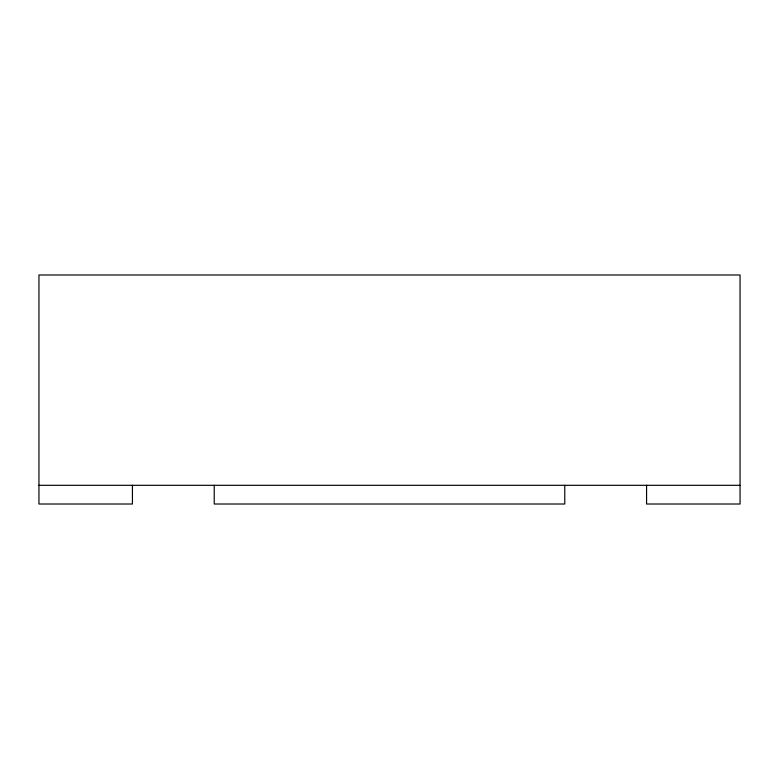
<?xml version="1.0" encoding="UTF-8"?>
<svg xmlns="http://www.w3.org/2000/svg" width="779" height="779" viewBox="0 0 779 779"><rect width="100%" height="100%" fill="white"/><g stroke="black" fill="none" stroke-linecap="round" stroke-linejoin="round"><path stroke-width="1.17" d="M38.95 485.317L740.05 485.317M646.57 485.317L646.57 504.013L740.05 504.013L740.05 274.987L38.95 274.987L38.95 504.013L132.43 504.013L132.43 485.317M564.775 485.317L564.775 504.013L214.225 504.013L214.225 485.317"/></g></svg>
